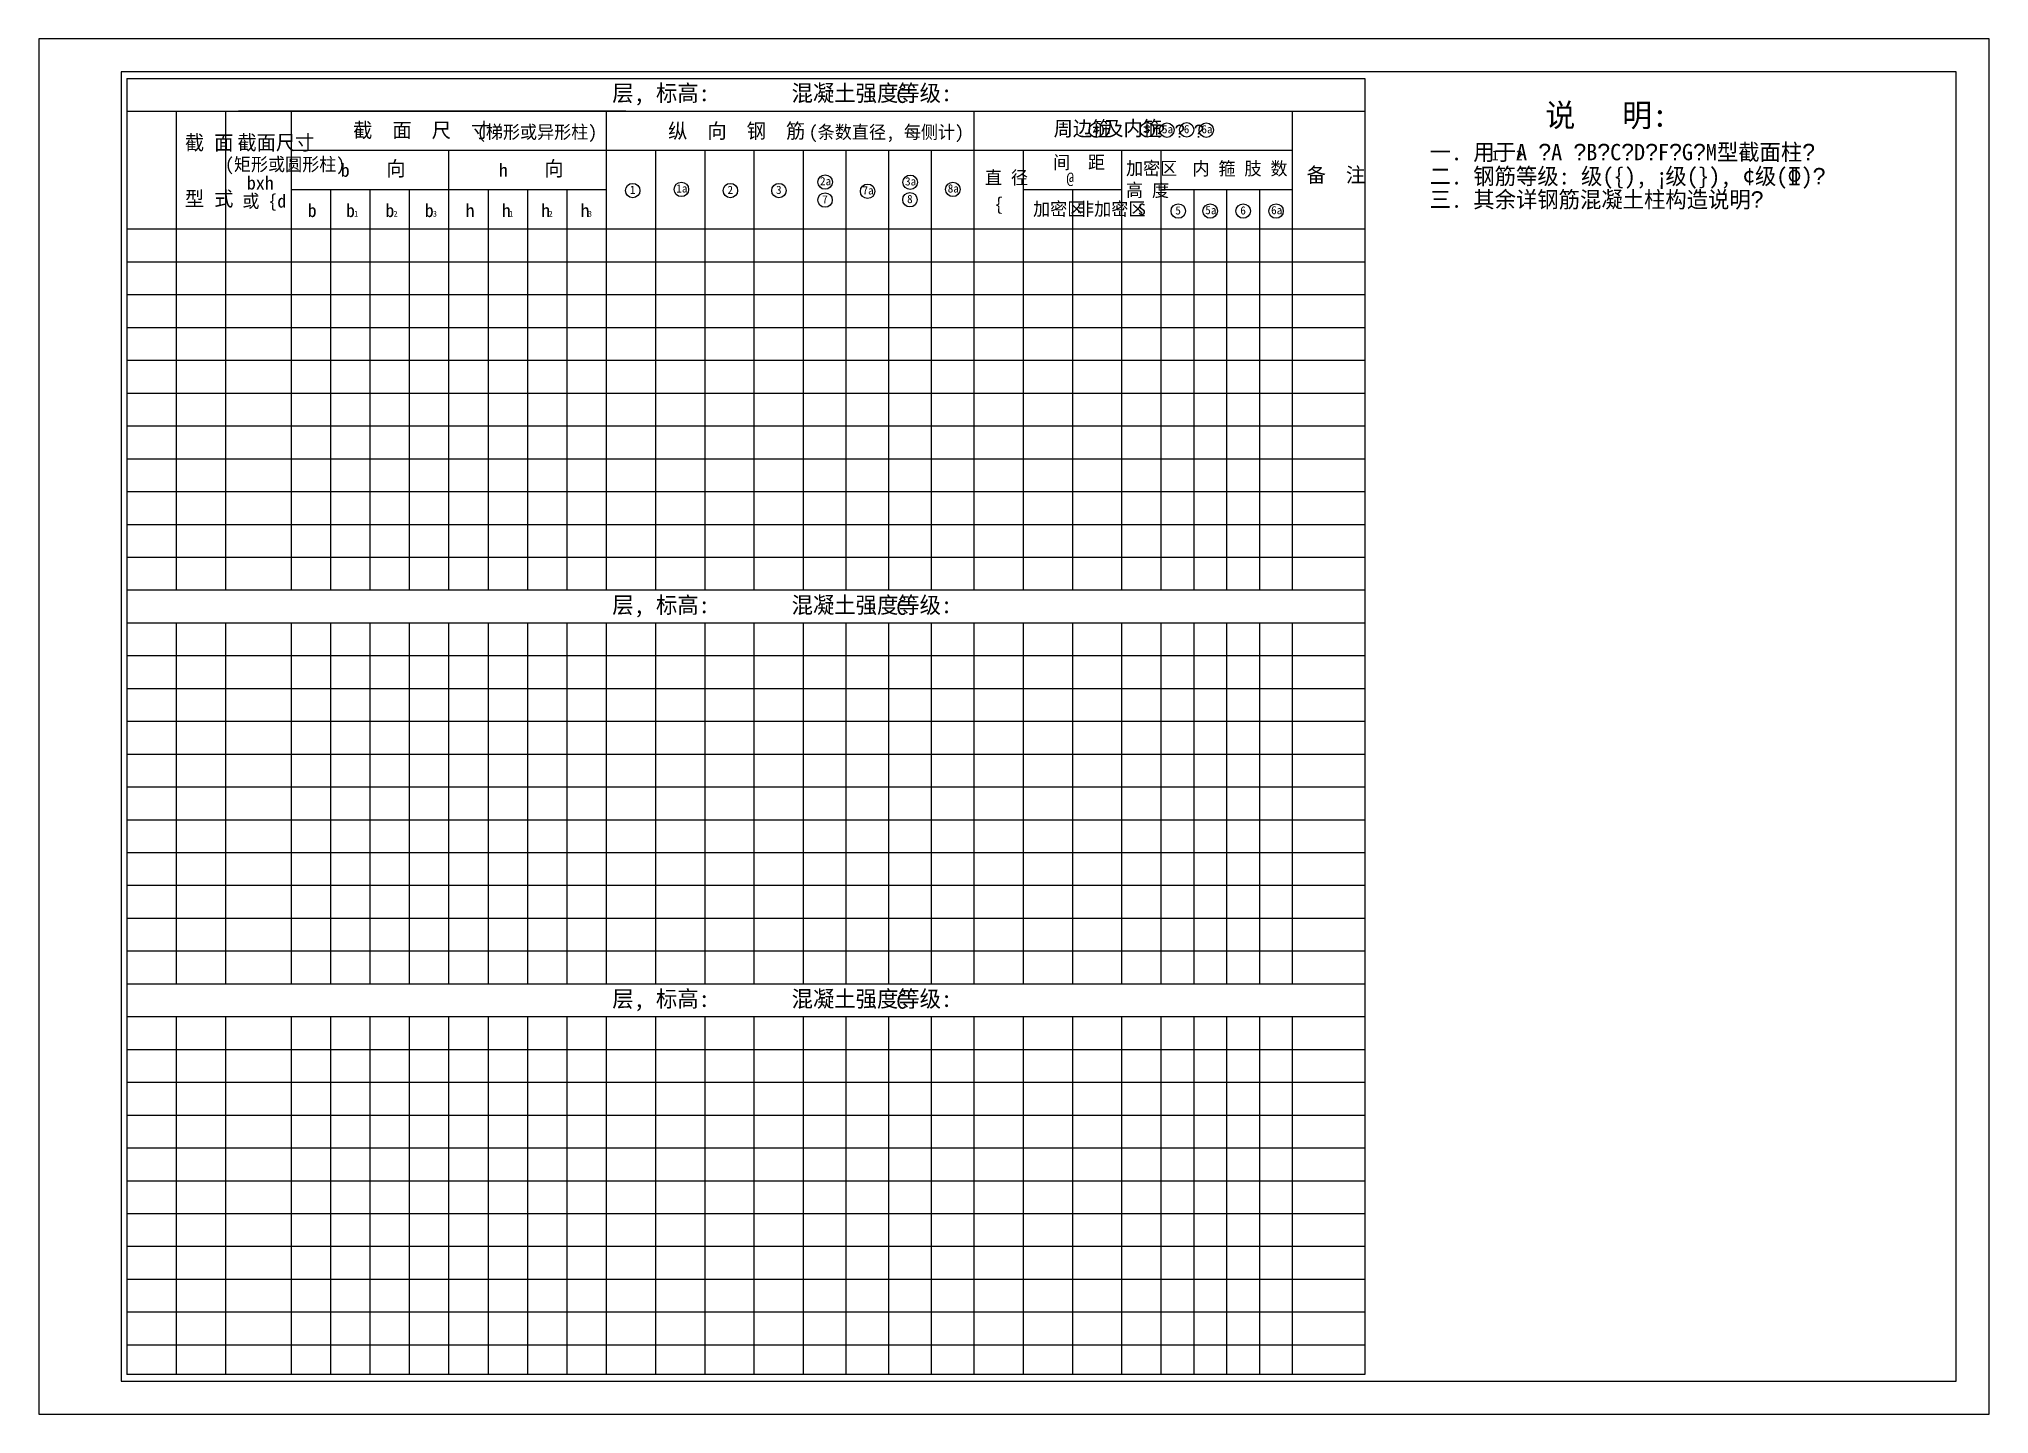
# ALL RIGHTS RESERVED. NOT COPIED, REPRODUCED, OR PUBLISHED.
# Model space of a CAD drawing. Header units: metres. Extents: x 2966 to 62366, y 6132 to 48032.
import ezdxf

# ---------------------------------------------------------------- set-up
doc = ezdxf.new("R2010")
doc.units = ezdxf.units.M
for name, color, linetype in [('BIAO', 3, 'Continuous'), ('DIM', 1, 'Continuous'), ('TEXT', 2, 'Continuous'), ('TK', 7, 'Continuous')]:
    doc.layers.add(name, color=color, linetype=linetype)

msp = doc.modelspace()

# ---------------------------------------------------------------- linework, layer by layer
at = {"layer": 'BIAO'}
for p, q in [((5643.77, 46831.92), (5643.77, 7331.92)), ((43357.77, 46831.92), (43357.77, 7331.92)), ((7143.77, 45831.92), (7143.77, 31231.92)), ((8643.77, 45831.92), (8643.77, 31231.92)), ((20843.77, 45831.92), (9043.77, 45831.92)), ((10643.77, 45831.92), (10643.77, 31231.92)), ((20243.77, 45831.92), (20243.77, 31231.92)), ((20243.77, 45831.92), (20243.77, 31231.92)), ((31443.77, 45831.92), (31443.77, 31231.92)), ((31443.77, 45831.92), (31443.77, 32231.92)), ((41143.77, 45831.92), (41143.77, 31231.92)), ((33043.77, 44631.92), (10659.9, 44631.92)), ((15443.77, 44631.92), (15443.77, 31231.92)), ((21743.77, 44631.92), (21743.77, 31231.92)), ((23243.77, 44631.92), (23243.77, 31231.92)), ((24743.77, 44631.92), (24743.77, 31231.92)), ((26243.77, 44631.92), (26243.77, 31231.92)), ((27543.77, 44631.92), (27543.77, 31231.92)), ((28843.77, 44631.92), (28843.77, 31231.92)), ((30143.77, 44631.92), (30143.77, 31231.92)), ((41143.77, 44631.92), (30843.77, 44631.92)), ((32943.77, 44631.92), (32943.77, 31231.92)), ((35943.77, 44631.92), (35943.77, 31231.92)), ((37143.77, 44631.92), (37143.77, 31231.92)), ((41143.77, 44631.92), (41143.77, 31231.92)), ((20243.77, 43431.92), (10659.9, 43431.92)), ((11843.77, 43431.92), (11843.77, 31231.92)), ((13043.77, 43431.92), (13043.77, 31231.92)), ((14243.77, 43431.92), (14243.77, 31231.92)), ((16643.77, 43431.92), (16643.77, 31231.92)), ((17843.77, 43431.92), (17843.77, 31231.92)), ((19043.77, 43431.92), (19043.77, 31231.92)), ((35943.77, 43431.92), (32943.77, 43431.92)), ((34443.77, 43431.92), (34443.77, 31231.92)), ((41143.77, 43431.92), (37143.77, 43431.92)), ((38143.77, 43431.92), (38143.77, 31231.92)), ((39143.77, 43431.92), (39143.77, 31231.92)), ((40143.77, 43431.92), (40143.77, 31231.92)), ((24143.77, 42231.92), (5643.77, 42231.92)), ((43357.77, 42231.92), (24143.77, 42231.92)), ((24143.77, 41231.92), (5643.77, 41231.92)), ((43357.77, 41231.92), (24143.77, 41231.92)), ((24143.77, 40231.92), (5643.77, 40231.92)), ((43357.77, 40231.92), (24143.77, 40231.92)), ((24143.77, 39231.92), (5643.77, 39231.92)), ((43357.77, 39231.92), (24143.77, 39231.92)), ((24143.77, 38231.92), (5643.77, 38231.92)), ((43357.77, 38231.92), (24143.77, 38231.92)), ((24143.77, 37231.92), (5643.77, 37231.92)), ((43357.77, 37231.92), (24143.77, 37231.92)), ((24143.77, 36231.92), (5643.77, 36231.92)), ((43357.77, 36231.92), (24143.77, 36231.92)), ((24143.77, 35231.92), (5643.77, 35231.92)), ((43357.77, 35231.92), (24143.77, 35231.92)), ((24143.77, 34231.92), (5643.77, 34231.92)), ((43357.77, 34231.92), (24143.77, 34231.92)), ((24143.77, 33231.92), (5643.77, 33231.92)), ((43357.77, 33231.92), (24143.77, 33231.92)), ((24143.77, 32231.92), (5643.77, 32231.92)), ((43357.77, 32231.92), (24143.77, 32231.92)), ((24143.77, 31231.92), (5643.77, 31231.92)), ((43357.77, 31231.92), (24143.77, 31231.92)), ((24143.77, 30231.92), (5643.77, 30231.92)), ((7143.77, 30231.92), (7143.77, 19231.92)), ((8643.77, 30231.92), (8643.77, 19231.92)), ((10643.77, 30231.92), (10643.77, 19231.92)), ((11843.77, 30231.92), (11843.77, 19231.92)), ((13043.77, 30231.92), (13043.77, 19231.92)), ((14243.77, 30231.92), (14243.77, 19231.92)), ((15443.77, 30231.92), (15443.77, 19231.92)), ((16643.77, 30231.92), (16643.77, 19231.92)), ((17843.77, 30231.92), (17843.77, 19231.92)), ((19043.77, 30231.92), (19043.77, 19231.92)), ((20243.77, 30231.92), (20243.77, 19231.92)), ((20243.77, 30231.92), (20243.77, 19231.92)), ((21743.77, 30231.92), (21743.77, 19231.92)), ((23243.77, 30231.92), (23243.77, 19231.92)), ((43357.77, 30231.92), (24143.77, 30231.92)), ((24743.77, 30231.92), (24743.77, 19231.92)), ((26243.77, 30231.92), (26243.77, 19231.92)), ((27543.77, 30231.92), (27543.77, 19231.92)), ((28843.77, 30231.92), (28843.77, 19231.92)), ((30143.77, 30231.92), (30143.77, 19231.92)), ((31443.77, 30231.92), (31443.77, 19231.92)), ((32943.77, 30231.92), (32943.77, 19231.92)), ((34443.77, 30231.92), (34443.77, 19231.92)), ((35943.77, 30231.92), (35943.77, 19231.92)), ((37143.77, 30231.92), (37143.77, 19231.92)), ((38143.77, 30231.92), (38143.77, 19231.92)), ((39143.77, 30231.92), (39143.77, 19231.92)), ((40143.77, 30231.92), (40143.77, 19231.92)), ((41143.77, 30231.92), (41143.77, 19231.92)), ((24143.77, 29231.92), (5643.77, 29231.92)), ((43357.77, 29231.92), (24143.77, 29231.92)), ((24143.77, 28231.92), (5643.77, 28231.92)), ((43357.77, 28231.92), (24143.77, 28231.92)), ((24143.77, 27231.92), (5643.77, 27231.92)), ((43357.77, 27231.92), (24143.77, 27231.92)), ((24143.77, 26231.92), (5643.77, 26231.92)), ((43357.77, 26231.92), (24143.77, 26231.92)), ((24143.77, 25231.92), (5643.77, 25231.92)), ((43357.77, 25231.92), (24143.77, 25231.92)), ((24143.77, 24231.92), (5643.77, 24231.92)), ((43357.77, 24231.92), (24143.77, 24231.92)), ((24143.77, 23231.92), (5643.77, 23231.92)), ((43357.77, 23231.92), (24143.77, 23231.92)), ((24143.77, 22231.92), (5643.77, 22231.92)), ((43357.77, 22231.92), (24143.77, 22231.92)), ((24143.77, 21231.92), (5643.77, 21231.92)), ((43357.77, 21231.92), (24143.77, 21231.92)), ((24143.77, 20231.92), (5643.77, 20231.92)), ((43357.77, 20231.92), (24143.77, 20231.92)), ((24143.77, 19231.92), (5643.77, 19231.92)), ((43357.77, 19231.92), (24143.77, 19231.92)), ((24143.77, 18231.92), (5643.77, 18231.92)), ((7143.77, 18231.92), (7143.77, 7331.92)), ((8643.77, 18231.92), (8643.77, 7331.92)), ((10643.77, 18231.92), (10643.77, 7331.92)), ((11843.77, 18231.92), (11843.77, 7331.92)), ((13043.77, 18231.92), (13043.77, 7331.92)), ((14243.77, 18231.92), (14243.77, 7331.92)), ((15443.77, 18231.92), (15443.77, 7331.92)), ((16643.77, 18231.92), (16643.77, 7331.92)), ((17843.77, 18231.92), (17843.77, 7331.92)), ((19043.77, 18231.92), (19043.77, 7331.92)), ((20243.77, 18231.92), (20243.77, 7331.92)), ((20243.77, 18231.92), (20243.77, 7331.92)), ((21743.77, 18231.92), (21743.77, 7331.92)), ((23243.77, 18231.92), (23243.77, 7331.92)), ((43357.77, 18231.92), (24143.77, 18231.92)), ((24743.77, 18231.92), (24743.77, 7331.92)), ((26243.77, 18231.92), (26243.77, 7331.92)), ((27543.77, 18231.92), (27543.77, 7331.92)), ((28843.77, 18231.92), (28843.77, 7331.92)), ((30143.77, 18231.92), (30143.77, 7331.92)), ((31443.77, 18231.92), (31443.77, 7331.92)), ((32943.77, 18231.92), (32943.77, 7331.92)), ((34443.77, 18231.92), (34443.77, 7331.92)), ((35943.77, 18231.92), (35943.77, 7331.92)), ((37143.77, 18231.92), (37143.77, 7331.92)), ((38143.77, 18231.92), (38143.77, 7331.92)), ((39143.77, 18231.92), (39143.77, 7331.92)), ((40143.77, 18231.92), (40143.77, 7331.92)), ((41143.77, 18231.92), (41143.77, 7331.92)), ((24143.77, 17231.92), (5643.77, 17231.92)), ((43357.77, 17231.92), (24143.77, 17231.92)), ((24143.77, 16231.92), (5643.77, 16231.92)), ((43357.77, 16231.92), (24143.77, 16231.92)), ((24143.77, 15231.92), (5643.77, 15231.92)), ((43357.77, 15231.92), (24143.77, 15231.92)), ((24143.77, 14231.92), (5643.77, 14231.92)), ((43357.77, 14231.92), (24143.77, 14231.92)), ((24143.77, 13231.92), (5643.77, 13231.92)), ((43357.77, 13231.92), (24143.77, 13231.92)), ((24143.77, 12231.92), (5643.77, 12231.92)), ((43357.77, 12231.92), (24143.77, 12231.92)), ((24143.77, 11231.92), (5643.77, 11231.92)), ((43357.77, 11231.92), (24143.77, 11231.92)), ((24143.77, 10231.92), (5643.77, 10231.92)), ((43357.77, 10231.92), (24143.77, 10231.92)), ((24143.77, 9231.92), (5643.77, 9231.92)), ((43357.77, 9231.92), (24143.77, 9231.92)), ((24143.77, 8231.92), (5643.77, 8231.92)), ((43357.77, 8231.92), (24143.77, 8231.92)), ((24143.77, 7331.92), (5643.77, 7331.92)), ((43357.77, 7331.92), (24143.77, 7331.92))]:
    msp.add_line(p, q, dxfattribs=at)
at = {"layer": 'DIM'}
for centre in [(35172.05, 45253.55), (36725.48, 45264.27), (37323.09, 45255.07), (37925.86, 45264.27), (38523.47, 45255.07), (21050.72, 43413.11), (22534.79, 43449.88), (24025.74, 43413.11), (25504.61, 43413.11), (26913, 43671.57), (28207.28, 43391.43), (29504.3, 43664.97), (30804.36, 43449.88), (26910.66, 43122.85), (29496.91, 43133.93), (37668.96, 42787.47), (38641.84, 42788.39), (39646.99, 42787.47), (40647.31, 42788.39)]:
    msp.add_circle(centre, 220, dxfattribs=at)
at = {"layer": 'TEXT'}
for p, q in [((5643.77, 46831.92), (24143.77, 46831.92)), ((24143.77, 46831.92), (43357.77, 46831.92)), ((5643.77, 45831.92), (24143.77, 45831.92)), ((24143.77, 45831.92), (43357.77, 45831.92))]:
    msp.add_line(p, q, dxfattribs=at)
at = {"layer": 'TK'}
for points in [[(2965.94, 6131.92), (62365.94, 6131.92), (62365.94, 48031.92), (2965.94, 48031.92)], [(5465.94, 7131.92), (61365.94, 7131.92), (61365.94, 47031.92), (5465.94, 47031.92)]]:
    msp.add_lwpolyline(points, close=True, dxfattribs=at)

# ---------------------------------------------------------------- texts
for s, height, p in [('层, 标高:        ', 500, (20429.3, 46134.81)), ('混凝土强度等级: ', 500, (25891.63, 46134.81)), (' C', 450, (28776.69, 46081.95)), ('一. 用于A %%141A %%141B%%141C%%141D%%141F%%141G%%141M型截面柱%%140', 500, (45326.99, 44335.79)), ('二. 钢筋等级:%%160级({), %%161级(}), %%162级(%%133)%%140', 500, (45326.99, 43600.66)), ('三. 其余详钢筋混凝土柱构造说明%%140', 500, (45326.99, 42890.7)), ('层, 标高:        ', 500, (20429.3, 30534.81)), ('混凝土强度等级: ', 500, (25891.63, 30534.81)), (' C', 450, (28776.69, 30481.95)), ('层, 标高:        ', 500, (20429.3, 18534.81)), ('混凝土强度等级: ', 500, (25891.63, 18534.81)), (' C', 450, (28776.69, 18481.95))]:
    msp.add_text(s, height=height).set_placement(p)
at = {"layer": 'TEXT'}
for s, height, p in [('说   明:', 700, (48853.69, 45359.64)), ('截 面', 450, (7410.53, 44649.43)), ('截面尺寸', 450, (9011.67, 44651.15)), ('截  面  尺  寸 ', 450, (12534.8, 45028.59)), ('(梯形或异形柱)', 400, (16305.92, 44998.42)), ('纵  向  钢  筋', 450, (22129.66, 45006.39)), ('(条数直径, 每侧计)', 400, (26413.96, 44994.68)), ('周边箍', 450, (33874.14, 45076.48)), ('4', 250, (35084.24, 45150.02)), ('及内箍', 450, (35417.52, 45084.44)), ('5', 250, (36637.67, 45160.73)), ('%%141', 400, (36947.05, 45020.86)), ('5a', 250, (37173.06, 45158.32)), ('%%141', 400, (37557.76, 45020.86)), ('6', 250, (37838.05, 45160.73)), ('%%141', 400, (38140.07, 45020.86)), ('6a', 250, (38373.44, 45158.32)), ('1', 300, (47220.37, 44337.62)), ('2', 300, (47958.5, 44337.62)), ('(矩形或圆形柱)', 400, (8630.72, 44014.48)), ('b', 400, (12157.31, 43832.99)), (' 向', 450, (13239.11, 43858.53)), ('h', 400, (16972.88, 43832.99)), (' 向', 450, (18054.69, 43858.53)), ('直 径', 400, (31779.4, 43608.26)), ('间  距', 400, (33855.97, 44072.9)), ('@', 350, (34260.28, 43624.08)), ('加密区', 400, (36079.13, 43889.97)), ('内 箍 肢 数', 400, (38101.85, 43883.76)), ('备  注', 450, (41579.99, 43666.06)), ('型 式', 450, (7410.53, 42940.55)), ('bxh', 400, (9299.13, 43444.76)), ('1', 250, (20962.92, 43309.57)), ('1a', 250, (22377.32, 43353.13)), ('2', 250, (23937.94, 43309.57)), ('3', 250, (25416.8, 43309.57)), ('2a', 250, (26755.52, 43574.82)), ('7a', 250, (28049.8, 43294.68)), ('3a', 250, (29346.83, 43568.22)), ('8a', 250, (30646.88, 43353.13)), ('高 度', 400, (36077.41, 43226.62)), ('或 {d', 400, (9160.19, 42893.53)), ('b', 400, (11150.99, 42605.89)), ('b', 400, (12317.93, 42605.89)), ('1', 180, (12565.69, 42616.54)), ('b', 400, (13517.93, 42605.89)), ('2', 180, (13765.69, 42616.54)), ('b', 400, (14717.93, 42605.89)), ('3', 180, (14965.69, 42616.54)), ('h', 400, (15960.38, 42605.89)), ('h', 400, (17062.48, 42605.89)), ('1', 180, (17288.64, 42616.54)), ('h', 400, (18262.48, 42605.89)), ('2', 180, (18488.64, 42616.54)), ('h', 400, (19462.48, 42605.89)), ('3', 180, (19688.64, 42616.54)), ('7', 250, (26822.86, 43019.31)), ('8', 250, (29409.1, 43030.4)), ('{', 400, (32068.66, 42798.05)), ('加密区', 400, (33246.79, 42652.25)), ('非加密区', 400, (34588.81, 42652.25)), ('S', 350, (36442.49, 42667.55)), ('5', 250, (37581.16, 42683.93)), ('5a', 250, (38491.81, 42691.64)), ('6', 250, (39559.18, 42683.93)), ('6a', 250, (40497.29, 42691.64))]:
    msp.add_text(s, height=height, dxfattribs=at).set_placement(p)

doc.saveas('drawing.dxf')
